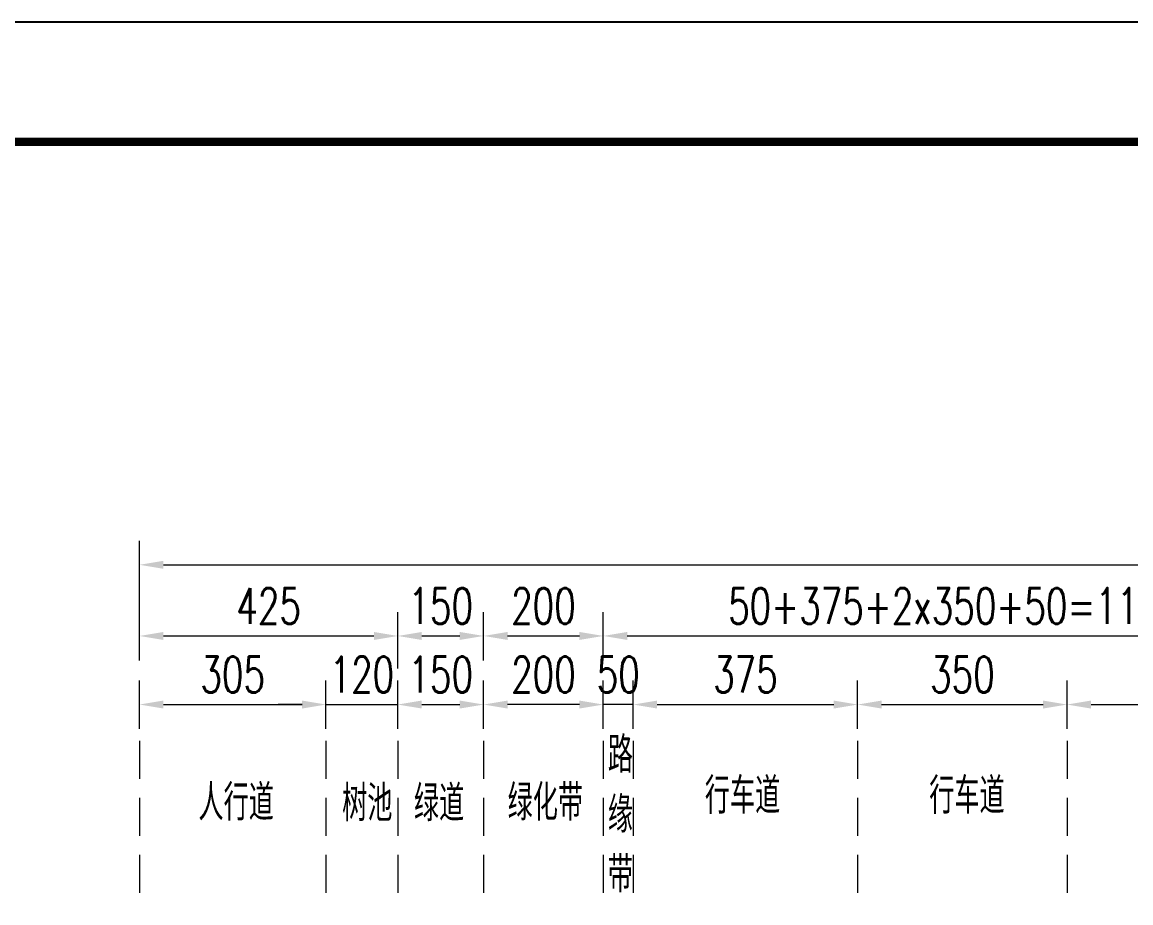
# Model space of a CAD drawing. Extents: x -1568 to -728, y -1287 to -990.
# Drawn here: x -1475.6 to -1382.9, y -1063.4 to -989.8 of the extents above; entities that cross this region are included whole.
import ezdxf

# ---------------------------------------------------------------- set-up
doc = ezdxf.new("R2010")
doc.units = 0
doc.header["$LTSCALE"] = 5
doc.linetypes.add('DASHED', pattern=[19.05, 12.7, -6.35])
doc.layers.get('0').update_dxf_attribs({"linetype": 'CONTINUOUS'})
doc.layers.get('Defpoints').update_dxf_attribs({"linetype": 'CONTINUOUS'})
doc.layers.add('图框', color=7, linetype='CONTINUOUS')
doc.layers.add('文字', color=7, linetype='CONTINUOUS')
doc.layers.add('标注', color=4, linetype='CONTINUOUS', lineweight=15)
doc.styles.get("Standard").update_dxf_attribs({"font": 'simplex1.shx', "width": 0.7, "bigfont": 'hztxt.shx'})
doc.dimstyles.new('比例1：200', dxfattribs={"dimtxt": 3, "dimasz": 2, "dimexe": 2, "dimexo": 1, "dimgap": 1, "dimtad": 1, "dimlfac": 20, "dimzin": 13, "dimdsep": 46, "dimtxsty": 'Standard', "dimcen": -0.09, "dimclrd": 256, "dimclre": 256, "dimclrt": 7, "dimaunit": 1, "dimadec": 0, "dimazin": 2, "dimtfac": 0.0005, "dimtix": 1, "dimtmove": 2, "dimatfit": 3, "dimfxl": 0, "dimtolj": 1, "dimtzin": 13, "dimlwd": -1, "dimlwe": -1, "dimarcsym": 0})

# ---------------------------------------------------------------- blocks, each defined once
blk = doc.blocks.new('*D16')
at = {"layer": 'Defpoints', "color": 0}
for p in [(-1240.769, -1035.153), (-1465.769, -1041.095), (-1240.769, -1041.095)]:
    blk.add_point(p, dxfattribs=at)
at = {"layer": '标注'}
for p, q in [((-1465.769, -1040.095), (-1465.769, -1033.153)), ((-1240.769, -1040.095), (-1240.769, -1033.153)), ((-1463.769, -1035.153), (-1242.769, -1035.153))]:
    blk.add_line(p, q, dxfattribs=at)
for points in [[(-1463.769, -1034.819), (-1463.769, -1035.486), (-1465.769, -1035.153)], [(-1242.769, -1034.819), (-1242.769, -1035.486), (-1240.769, -1035.153)]]:
    blk.add_solid(points, dxfattribs=at)
at = {"layer": '标注', "color": 7, "insert": (-1353.269, -1032.653), "char_height": 3, "attachment_point": 5}
blk.add_mtext('\\A1;道路总宽45m', dxfattribs=at)
blk = doc.blocks.new('*D19')
at = {"layer": 'Defpoints', "color": 0}
for p in [(-1444.188, -1041.095), (-1465.769, -1044.133), (-1444.188, -1044.825)]:
    blk.add_point(p, dxfattribs=at)
at = {"layer": '标注'}
for p, q in [((-1465.769, -1043.133), (-1465.769, -1039.095)), ((-1444.188, -1043.825), (-1444.188, -1039.095)), ((-1463.769, -1041.095), (-1446.188, -1041.095))]:
    blk.add_line(p, q, dxfattribs=at)
for points in [[(-1463.769, -1040.762), (-1463.769, -1041.428), (-1465.769, -1041.095)], [(-1446.188, -1040.762), (-1446.188, -1041.428), (-1444.188, -1041.095)]]:
    blk.add_solid(points, dxfattribs=at)
at = {"layer": '标注', "color": 7, "insert": (-1454.979, -1038.595), "char_height": 3, "attachment_point": 5}
blk.add_mtext('\\A1;425', dxfattribs=at)
blk = doc.blocks.new('*D33')
at = {"layer": 'Defpoints', "color": 0}
for p in [(-1437.019, -1041.095), (-1444.188, -1044.825), (-1437.019, -1044.133)]:
    blk.add_point(p, dxfattribs=at)
at = {"layer": '标注'}
for p, q in [((-1444.188, -1043.825), (-1444.188, -1039.095)), ((-1437.019, -1043.133), (-1437.019, -1039.095)), ((-1442.188, -1041.095), (-1439.019, -1041.095))]:
    blk.add_line(p, q, dxfattribs=at)
for points in [[(-1442.188, -1040.762), (-1442.188, -1041.428), (-1444.188, -1041.095)], [(-1439.019, -1040.762), (-1439.019, -1041.428), (-1437.019, -1041.095)]]:
    blk.add_solid(points, dxfattribs=at)
at = {"layer": '标注', "color": 7, "insert": (-1440.604, -1038.595), "char_height": 3, "attachment_point": 5}
blk.add_mtext('\\A1;150', dxfattribs=at)
blk = doc.blocks.new('*D40')
at = {"layer": 'Defpoints', "color": 0}
for p in [(-1427.019, -1041.095), (-1437.019, -1044.133), (-1427.019, -1044.133)]:
    blk.add_point(p, dxfattribs=at)
at = {"layer": '标注'}
for p, q in [((-1437.019, -1043.133), (-1437.019, -1039.095)), ((-1427.019, -1043.133), (-1427.019, -1039.095)), ((-1435.019, -1041.095), (-1429.019, -1041.095))]:
    blk.add_line(p, q, dxfattribs=at)
for points in [[(-1435.019, -1040.762), (-1435.019, -1041.428), (-1437.019, -1041.095)], [(-1429.019, -1040.762), (-1429.019, -1041.428), (-1427.019, -1041.095)]]:
    blk.add_solid(points, dxfattribs=at)
at = {"layer": '标注', "color": 7, "insert": (-1432.019, -1038.595), "char_height": 3, "attachment_point": 5}
blk.add_mtext('\\A1;200', dxfattribs=at)
blk = doc.blocks.new('*D41')
at = {"layer": 'Defpoints', "color": 0}
for p in [(-1368.269, -1041.095), (-1427.019, -1044.133), (-1368.269, -1044.133)]:
    blk.add_point(p, dxfattribs=at)
at = {"layer": '标注'}
for p, q in [((-1427.019, -1043.133), (-1427.019, -1039.095)), ((-1368.269, -1043.133), (-1368.269, -1039.095)), ((-1425.019, -1041.095), (-1370.269, -1041.095))]:
    blk.add_line(p, q, dxfattribs=at)
for points in [[(-1425.019, -1040.762), (-1425.019, -1041.428), (-1427.019, -1041.095)], [(-1370.269, -1040.762), (-1370.269, -1041.428), (-1368.269, -1041.095)]]:
    blk.add_solid(points, dxfattribs=at)
at = {"layer": '标注', "color": 7, "insert": (-1397.644, -1038.595), "char_height": 3, "attachment_point": 5}
blk.add_mtext('\\A1;50+375+2x350+50=1175', dxfattribs=at)
blk = doc.blocks.new('*D71')
at = {"layer": 'Defpoints', "color": 0}
for p in [(-1370.769, -1046.825), (-1388.269, -1049.863), (-1370.769, -1049.863)]:
    blk.add_point(p, dxfattribs=at)
at = {"layer": '标注'}
for p, q in [((-1388.269, -1048.863), (-1388.269, -1044.825)), ((-1370.769, -1048.863), (-1370.769, -1044.825)), ((-1386.269, -1046.825), (-1372.769, -1046.825))]:
    blk.add_line(p, q, dxfattribs=at)
for points in [[(-1386.269, -1046.492), (-1386.269, -1047.158), (-1388.269, -1046.825)], [(-1372.769, -1046.492), (-1372.769, -1047.158), (-1370.769, -1046.825)]]:
    blk.add_solid(points, dxfattribs=at)
at = {"layer": '标注', "color": 7, "insert": (-1379.519, -1044.325), "char_height": 3, "attachment_point": 5}
blk.add_mtext('\\A1;350', dxfattribs=at)
blk = doc.blocks.new('*D72')
at = {"layer": 'Defpoints', "color": 0}
for p in [(-1388.269, -1046.825), (-1405.769, -1049.863), (-1388.269, -1049.863)]:
    blk.add_point(p, dxfattribs=at)
at = {"layer": '标注'}
for p, q in [((-1405.769, -1048.863), (-1405.769, -1044.825)), ((-1388.269, -1048.863), (-1388.269, -1044.825)), ((-1403.769, -1046.825), (-1390.269, -1046.825))]:
    blk.add_line(p, q, dxfattribs=at)
for points in [[(-1403.769, -1046.492), (-1403.769, -1047.158), (-1405.769, -1046.825)], [(-1390.269, -1046.492), (-1390.269, -1047.158), (-1388.269, -1046.825)]]:
    blk.add_solid(points, dxfattribs=at)
at = {"layer": '标注', "color": 7, "insert": (-1397.019, -1044.325), "char_height": 3, "attachment_point": 5}
blk.add_mtext('\\A1;350', dxfattribs=at)
blk = doc.blocks.new('*D73')
at = {"layer": 'Defpoints', "color": 0}
for p in [(-1405.769, -1046.825), (-1424.519, -1049.863), (-1405.769, -1049.863)]:
    blk.add_point(p, dxfattribs=at)
at = {"layer": '标注'}
for p, q in [((-1424.519, -1048.863), (-1424.519, -1044.825)), ((-1405.769, -1048.863), (-1405.769, -1044.825)), ((-1422.519, -1046.825), (-1407.769, -1046.825))]:
    blk.add_line(p, q, dxfattribs=at)
for points in [[(-1422.519, -1046.492), (-1422.519, -1047.158), (-1424.519, -1046.825)], [(-1407.769, -1046.492), (-1407.769, -1047.158), (-1405.769, -1046.825)]]:
    blk.add_solid(points, dxfattribs=at)
at = {"layer": '标注', "color": 7, "insert": (-1415.144, -1044.325), "char_height": 3, "attachment_point": 5}
blk.add_mtext('\\A1;375', dxfattribs=at)
blk = doc.blocks.new('*D74')
at = {"layer": 'Defpoints', "color": 0}
for p in [(-1437.019, -1046.825), (-1437.019, -1049.863), (-1427.019, -1049.863)]:
    blk.add_point(p, dxfattribs=at)
at = {"layer": '标注'}
for p, q in [((-1437.019, -1048.863), (-1437.019, -1044.825)), ((-1427.019, -1048.863), (-1427.019, -1044.825)), ((-1429.019, -1046.825), (-1435.019, -1046.825))]:
    blk.add_line(p, q, dxfattribs=at)
for points in [[(-1435.019, -1046.492), (-1435.019, -1047.158), (-1437.019, -1046.825)], [(-1429.019, -1046.492), (-1429.019, -1047.158), (-1427.019, -1046.825)]]:
    blk.add_solid(points, dxfattribs=at)
at = {"layer": '标注', "color": 7, "insert": (-1432.019, -1044.325), "char_height": 3, "attachment_point": 5}
blk.add_mtext('\\A1;200', dxfattribs=at)
blk = doc.blocks.new('*D75')
at = {"layer": 'Defpoints', "color": 0}
for p in [(-1437.019, -1046.825), (-1444.188, -1049.863), (-1437.019, -1049.863)]:
    blk.add_point(p, dxfattribs=at)
at = {"layer": '标注'}
for p, q in [((-1444.188, -1048.863), (-1444.188, -1044.825)), ((-1437.019, -1048.863), (-1437.019, -1044.825)), ((-1442.188, -1046.825), (-1439.019, -1046.825))]:
    blk.add_line(p, q, dxfattribs=at)
for points in [[(-1442.188, -1046.492), (-1442.188, -1047.158), (-1444.188, -1046.825)], [(-1439.019, -1046.492), (-1439.019, -1047.158), (-1437.019, -1046.825)]]:
    blk.add_solid(points, dxfattribs=at)
at = {"layer": '标注', "color": 7, "insert": (-1440.604, -1044.325), "char_height": 3, "attachment_point": 5}
blk.add_mtext('\\A1;150', dxfattribs=at)
blk = doc.blocks.new('*D69')
at = {"layer": 'Defpoints', "color": 0}
for p in [(-1444.188, -1046.825), (-1450.188, -1049.863), (-1444.188, -1049.863)]:
    blk.add_point(p, dxfattribs=at)
at = {"layer": '标注'}
for p, q in [((-1450.188, -1048.863), (-1450.188, -1044.825)), ((-1444.188, -1048.863), (-1444.188, -1044.825)), ((-1452.188, -1046.825), (-1454.188, -1046.825)), ((-1450.188, -1046.825), (-1444.188, -1046.825)), ((-1442.188, -1046.825), (-1440.188, -1046.825))]:
    blk.add_line(p, q, dxfattribs=at)
for points in [[(-1452.188, -1046.492), (-1452.188, -1047.158), (-1450.188, -1046.825)], [(-1442.188, -1046.492), (-1442.188, -1047.158), (-1444.188, -1046.825)]]:
    blk.add_solid(points, dxfattribs=at)
at = {"layer": '标注', "color": 7, "insert": (-1447.188, -1044.325), "char_height": 3, "attachment_point": 5}
blk.add_mtext('\\A1;120', dxfattribs=at)
blk = doc.blocks.new('*D70')
at = {"layer": 'Defpoints', "color": 0}
for p in [(-1450.188, -1046.825), (-1465.769, -1049.863), (-1450.188, -1049.863)]:
    blk.add_point(p, dxfattribs=at)
at = {"layer": '标注'}
for p, q in [((-1465.769, -1048.863), (-1465.769, -1044.825)), ((-1450.188, -1048.863), (-1450.188, -1044.825)), ((-1463.769, -1046.825), (-1452.188, -1046.825))]:
    blk.add_line(p, q, dxfattribs=at)
for points in [[(-1463.769, -1046.492), (-1463.769, -1047.158), (-1465.769, -1046.825)], [(-1452.188, -1046.492), (-1452.188, -1047.158), (-1450.188, -1046.825)]]:
    blk.add_solid(points, dxfattribs=at)
at = {"layer": '标注', "color": 7, "insert": (-1457.979, -1044.325), "char_height": 3, "attachment_point": 5}
blk.add_mtext('\\A1;305', dxfattribs=at)
blk = doc.blocks.new('*D76')
at = {"layer": 'Defpoints', "color": 0}
for p in [(-1427.019, -1046.825), (-1427.019, -1049.863), (-1424.519, -1049.863)]:
    blk.add_point(p, dxfattribs=at)
at = {"layer": '标注'}
for p, q in [((-1427.019, -1048.863), (-1427.019, -1044.825)), ((-1424.519, -1048.863), (-1424.519, -1044.825)), ((-1429.019, -1046.825), (-1431.019, -1046.825)), ((-1424.519, -1046.825), (-1427.019, -1046.825)), ((-1422.519, -1046.825), (-1420.519, -1046.825))]:
    blk.add_line(p, q, dxfattribs=at)
for points in [[(-1429.019, -1046.492), (-1429.019, -1047.158), (-1427.019, -1046.825)], [(-1422.519, -1046.492), (-1422.519, -1047.158), (-1424.519, -1046.825)]]:
    blk.add_solid(points, dxfattribs=at)
at = {"layer": '标注', "color": 7, "insert": (-1425.769, -1044.325), "char_height": 3, "attachment_point": 5}
blk.add_mtext('\\A1;50', dxfattribs=at)

msp = doc.modelspace()

# ---------------------------------------------------------------- linework, layer by layer
msp.add_lwpolyline([(-1148.20035, -1286.82642), (-1148.20035, -989.82642), (-1568.20035, -989.82642), (-1568.20035, -1286.82642)], close=True)
msp.add_lwpolyline([(-1148.20035, -1286.82642), (-1148.20035, -989.82642), (-1568.20035, -989.82642), (-1568.20035, -1286.82642)], close=True)
at = {"layer": '图框', "const_width": 0.7}
msp.add_lwpolyline([(-1158.20035, -999.82642), (-1538.20035, -999.82642), (-1538.20035, -1276.82642), (-1158.20035, -1276.82642), (-1158.20035, -999.82642)], dxfattribs=at)
at = {"layer": '标注', "linetype": 'DASHED', "ltscale": 0.05}
for p, q in [((-1465.76889, -1049.86284), (-1465.76889, -1063.16436)), ((-1450.18821, -1049.86284), (-1450.18821, -1063.16436)), ((-1444.18821, -1049.86284), (-1444.18821, -1063.16436)), ((-1437.01889, -1049.86284), (-1437.01889, -1063.16436)), ((-1427.01889, -1049.86284), (-1427.01889, -1063.16436)), ((-1424.51889, -1049.86284), (-1424.51889, -1063.16436)), ((-1405.76889, -1049.86284), (-1405.76889, -1063.16436)), ((-1388.26889, -1049.86284), (-1388.26889, -1063.16436))]:
    msp.add_line(p, q, dxfattribs=at)

# ---------------------------------------------------------------- texts
at = {"layer": '文字', "width": 0.7}
for s, p in [('行车道', (-1418.53652, -1055.94304)), ('行车道', (-1399.78652, -1055.94304)), ('人行道', (-1460.8454, -1056.5136)), ('树池', (-1448.8396, -1056.57741)), ('绿道', (-1442.8396, -1056.57741)), ('绿化带', (-1435.00953, -1056.5136))]:
    msp.add_text(s, height=3, dxfattribs=at).set_placement(p)
at = {"layer": '文字', "insert": (-1426.6404, -1049.51914), "char_height": 3, "width": 2.4693725, "attachment_point": 1}
msp.add_mtext('路缘带', dxfattribs=at)

# ---------------------------------------------------------------- dimensions: what is measured, and where the dimension line sits
at = {"layer": '标注'}
for base, p1, p2, text, picture, middle in [((-1240.76889, -1035.15278), (-1465.76889, -1041.09496), (-1240.76889, -1041.09496), '道路总宽45m', '*D16', (-1353.26889, -1032.65278)), ((-1444.18821, -1041.09496), (-1465.76889, -1044.13292), (-1444.18821, -1044.82488), '425', '*D19', (-1454.97855, -1038.59496)), ((-1437.01889, -1041.09496), (-1444.18821, -1044.82488), (-1437.01889, -1044.13292), '150', '*D33', (-1440.60355, -1038.59496)), ((-1450.18821, -1046.82488), (-1465.76889, -1049.86284), (-1450.18821, -1049.86284), '305', '*D70', (-1457.97855, -1044.32488)), ((-1437.01889, -1046.82488), (-1444.18821, -1049.86284), (-1437.01889, -1049.86284), '150', '*D75', (-1440.60355, -1044.32488))]:
    dim = msp.add_linear_dim(base=base, p1=p1, p2=p2, text=text, dimstyle='比例1：200', override={"dimtxsty": 'Standard'}, dxfattribs=at)
    dim.commit()
    dim.dimension.update_dxf_attribs({"geometry": picture, "text_midpoint": middle})
for base, p1, p2, picture, middle in [((-1427.01889, -1041.09496), (-1437.01889, -1044.13292), (-1427.01889, -1044.13292), '*D40', (-1432.01889, -1038.59496)), ((-1444.18821, -1046.82488), (-1450.18821, -1049.86284), (-1444.18821, -1049.86284), '*D69', (-1447.18821, -1044.32488)), ((-1427.01889, -1046.82488), (-1424.51889, -1049.86284), (-1427.01889, -1049.86284), '*D76', (-1425.76889, -1044.32488))]:
    dim = msp.add_linear_dim(base=base, p1=p1, p2=p2, dimstyle='比例1：200', override={"dimtxsty": 'Standard'}, dxfattribs=at)
    dim.commit()
    dim.dimension.update_dxf_attribs({"geometry": picture, "text_midpoint": middle})
dim = msp.add_linear_dim(base=(-1368.26889, -1041.09496), p1=(-1427.01889, -1044.13292), p2=(-1368.26889, -1044.13292), angle=180, text='50+375+2x350+50=1175', dimstyle='比例1：200', override={"dimtxsty": 'Standard'}, dxfattribs=at)
dim.commit()
dim.dimension.update_dxf_attribs({"geometry": '*D41', "text_midpoint": (-1397.64389, -1038.59496)})
for base, p1, p2, picture, middle in [((-1437.01889, -1046.82488), (-1427.01889, -1049.86284), (-1437.01889, -1049.86284), '*D74', (-1432.01889, -1044.32488)), ((-1405.76889, -1046.82488), (-1424.51889, -1049.86284), (-1405.76889, -1049.86284), '*D73', (-1415.14389, -1044.32488)), ((-1388.26889, -1046.82488), (-1405.76889, -1049.86284), (-1388.26889, -1049.86284), '*D72', (-1397.01889, -1044.32488)), ((-1370.76889, -1046.82488), (-1388.26889, -1049.86284), (-1370.76889, -1049.86284), '*D71', (-1379.51889, -1044.32488))]:
    dim = msp.add_linear_dim(base=base, p1=p1, p2=p2, angle=180, dimstyle='比例1：200', override={"dimtxsty": 'Standard'}, dxfattribs=at)
    dim.commit()
    dim.dimension.update_dxf_attribs({"geometry": picture, "text_midpoint": middle})

doc.saveas('drawing.dxf')
